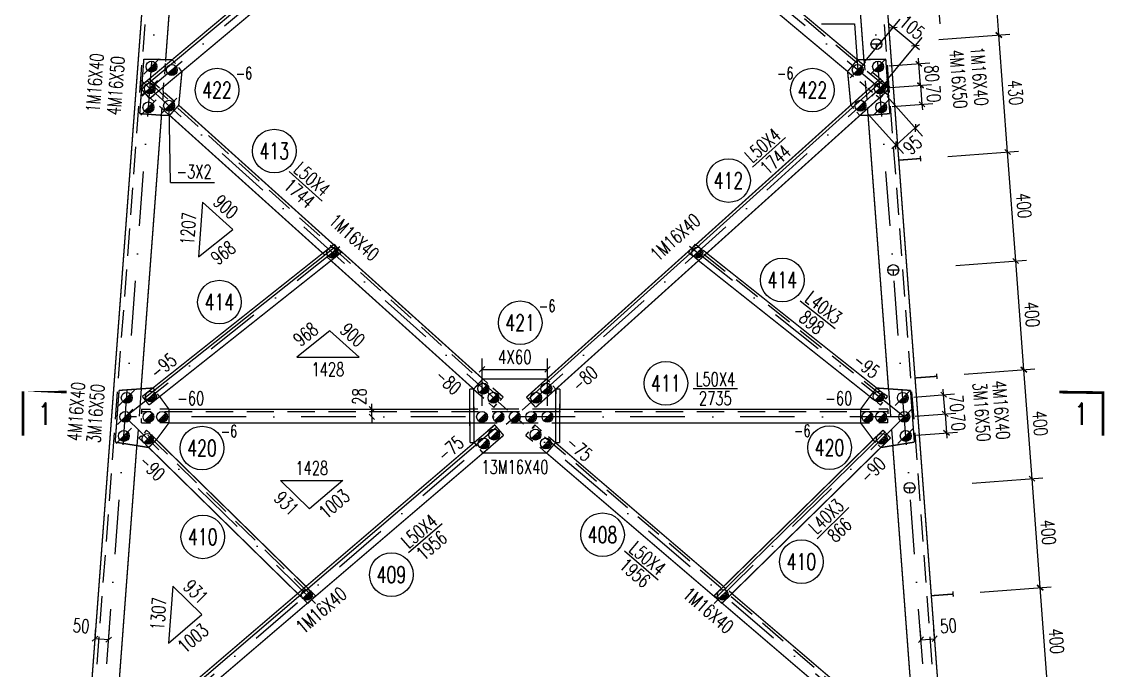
# Model space of a CAD drawing. Header units: millimetres. Extents: x 25911 to 26752, y -11584 to -10990.
# Drawn here: x 26074.8 to 26273.2, y -11353.1 to -11234.3 of the extents above; entities that cross this region are included whole.
import ezdxf
from ezdxf.enums import TextEntityAlignment as Align

# ---------------------------------------------------------------- set-up
doc = ezdxf.new("R2010")
doc.units = ezdxf.units.MM
doc.header["$LTSCALE"] = 10
doc.linetypes.add('DASHDOTX2', pattern=[2, 1, -0.5, 0, -0.5])
doc.linetypes.add('DASHED', pattern=[0.75, 0.5, -0.25])
for name, color, linetype in [('1', 1, 'DASHED'), ('2', 1, 'Continuous'), ('3', 1, 'Continuous'), ('4', 2, 'DASHDOTX2')]:
    doc.layers.add(name, color=color, linetype=linetype)
doc.styles.add('DXT', font='simplex.shx', dxfattribs={"width": 0.72, "bigfont": 'hztxt.shx'})
doc.styles.get("Standard").update_dxf_attribs({"font": 'SIMPLEX.shx', "width": 0.7, "bigfont": 'gbhzfs.shx'})
doc.dimstyles.new('BZ$0', dxfattribs={"dimtxt": 2.5, "dimasz": 1, "dimexe": 2, "dimexo": 2, "dimgap": 1, "dimtad": 1, "dimdec": 0, "dimlfac": 20, "dimzin": 12, "dimdsep": 46, "dimtxsty": 'DXT', "dimblk": 'OBLIQUE', "dimcen": 0.09, "dimclrd": 1, "dimclre": 1, "dimclrt": 7, "dimadec": 4, "dimazin": 3, "dimtfac": 1.4, "dimtdec": 0, "dimtix": 1, "dimtmove": 2, "dimatfit": 3, "dimldrblk": 'OBLIQUE', "dimfxl": 1, "dimtolj": 1, "dimtzin": 0, "dimarcsym": 0})

# ---------------------------------------------------------------- blocks, each defined once
blk = doc.blocks.new('_Oblique')
at = {"color": 0, "linetype": 'ByBlock', "lineweight": -2}
blk.add_line((-0.5, -0.5), (0.5, 0.5), dxfattribs=at)
blk = doc.blocks.new('*D11')
at = {"layer": '3', "color": 1, "lineweight": -2}
for p, q in [((26239.48008007881, -11245.95173785428), (26239.40549469191, -11244.95452322339)), ((26233.99556766547, -11246.36194491266), (26241.47450934059, -11245.80256708048)), ((26239.48008007881, -11245.95173785428), (26239.74110997693, -11249.4417356181)), ((26234.25656766547, -11249.85194491267), (26241.73553923871, -11249.29256484429)), ((26239.74110997693, -11249.4417356181), (26239.81569536383, -11250.43895024899))]:
    blk.add_line(p, q, dxfattribs=at)
at = {"layer": 'Defpoints', "color": 0}
for p in [(26232.00113840369, -11246.51111568647), (26232.26213840369, -11250.00111568647), (26239.74110997693, -11249.4417356181)]:
    blk.add_point(p, dxfattribs=at)
at = {"layer": '3', "color": 1, "lineweight": -2}
for p, rotation in [((26239.48008007881, -11245.95173785428), 274.2774000000041), ((26239.74110997693, -11249.4417356181), 94.27740000000416)]:
    blk.add_blockref('_Oblique', p, dxfattribs=dict(at, rotation=rotation))
at = {"layer": '3', "color": 7, "insert": (26241.85432794737, -11247.52891961566), "char_height": 2.5, "attachment_point": 5, "rotation": 274.27740000000415, "style": 'DXT'}
blk.add_mtext('\\A1;70', dxfattribs=at)
blk = doc.blocks.new('*D12')
at = {"layer": '3', "color": 1, "lineweight": -2}
for p, q in [((26233.33882622854, -11247.99792141797), (26239.86015210401, -11255.24620798263)), ((26229.80782622853, -11251.17492141796), (26236.32908317983, -11258.42313137519)), ((26238.52246427915, -11253.75940225113), (26239.2658671449, -11253.0905583387)), ((26238.52246427915, -11253.75940225113), (26234.99139535497, -11256.93632564369)), ((26234.99139535497, -11256.93632564369), (26234.24799248922, -11257.60516955612))]:
    blk.add_line(p, q, dxfattribs=at)
at = {"layer": 'Defpoints', "color": 0}
for p in [(26232.00113840369, -11246.51111568646), (26228.47013840367, -11249.68811568646), (26234.99139535497, -11256.93632564369)]:
    blk.add_point(p, dxfattribs=at)
at = {"layer": '3', "color": 1, "lineweight": -2}
for p, rotation in [((26238.52246427915, -11253.75940225113), 221.9778999999708), ((26234.99139535497, -11256.93632564369), 41.97789999997082)]:
    blk.add_blockref('_Oblique', p, dxfattribs=dict(at, rotation=rotation))
at = {"layer": '3', "color": 7, "insert": (26238.02289565985, -11256.8879647221), "char_height": 2.5, "attachment_point": 5, "rotation": 41.977899999970816, "style": 'DXT'}
blk.add_mtext('\\A1;95', dxfattribs=at)
blk = doc.blocks.new('*D13')
at = {"layer": '3', "color": 1, "lineweight": -2}
for p, q in [((26229.25737773007, -11241.60856978388), (26235.76520993491, -11233.82879470751)), ((26234.48197060852, -11235.36284061008), (26233.71494765723, -11234.72122094689)), ((26238.50891570367, -11238.73140624599), (26234.48197060852, -11235.36284061008)), ((26233.28437773008, -11244.97706978389), (26239.79215503006, -11237.19736034341)), ((26238.50891570367, -11238.73140624599), (26239.27593865496, -11239.37302590918))]:
    blk.add_line(p, q, dxfattribs=at)
at = {"layer": 'Defpoints', "color": 0}
for p in [(26234.48197060852, -11235.36284061008), (26227.97413840368, -11243.14261568646), (26232.00113840369, -11246.51111568647)]:
    blk.add_point(p, dxfattribs=at)
at = {"layer": '3', "color": 1, "lineweight": -2}
for p, rotation in [((26234.48197060852, -11235.36284061008), 320.0872999999402), ((26238.50891570367, -11238.73140624599), 140.0872999999402)]:
    blk.add_blockref('_Oblique', p, dxfattribs=dict(at, rotation=rotation))
at = {"layer": '3', "color": 7, "insert": (26237.93908739828, -11235.32132178764), "char_height": 2.5, "attachment_point": 5, "rotation": 320.0872999999402, "style": 'DXT'}
blk.add_mtext('\\A1;105', dxfattribs=at)
blk = doc.blocks.new('*D14')
at = {"layer": '3', "color": 1, "lineweight": -2}
for p, q in [((26239.18214340804, -11241.96268259357), (26239.10755628067, -11240.96546809286)), ((26233.6970674051, -11242.37294143173), (26241.17657240946, -11241.81350833883)), ((26239.48050332195, -11245.95169307138), (26239.18214340804, -11241.96268259357)), ((26233.99556740511, -11246.36194143173), (26241.47493232337, -11245.80251881664)), ((26239.48050332195, -11245.95169307138), (26239.55509044932, -11246.94890757209))]:
    blk.add_line(p, q, dxfattribs=at)
at = {"layer": 'Defpoints', "color": 0}
for p in [(26231.70263840368, -11242.52211568647), (26239.18214340804, -11241.96268259357), (26232.00113840369, -11246.51111568647)]:
    blk.add_point(p, dxfattribs=at)
at = {"layer": '3', "color": 1, "lineweight": -2}
for p, rotation in [((26239.18214340804, -11241.96268259357), 274.2774999999765), ((26239.48050332195, -11245.95169307138), 94.2774999999765)]:
    blk.add_blockref('_Oblique', p, dxfattribs=dict(at, rotation=rotation))
at = {"layer": '3', "color": 7, "insert": (26241.5750559916, -11243.7893667959), "char_height": 2.5, "attachment_point": 5, "rotation": 274.2774999999765, "style": 'DXT'}
blk.add_mtext('\\A1;80', dxfattribs=at)
blk = doc.blocks.new('*D15')
at = {"layer": '3', "color": 1, "lineweight": -2}
for p, q in [((26238.49556766547, -11306.53044491266), (26245.97450934061, -11305.97106708048)), ((26243.98008007883, -11306.12023785428), (26243.90549469193, -11305.12302322339)), ((26243.98008007883, -11306.12023785428), (26244.24110997694, -11309.61023561809)), ((26238.75656766547, -11310.02044491267), (26246.23553923872, -11309.46106484429)), ((26244.24110997694, -11309.61023561809), (26244.31569536385, -11310.60745024898))]:
    blk.add_line(p, q, dxfattribs=at)
at = {"layer": 'Defpoints', "color": 0}
for p in [(26236.50113840369, -11306.67961568647), (26236.76213840369, -11310.16961568647), (26244.24110997694, -11309.61023561809)]:
    blk.add_point(p, dxfattribs=at)
at = {"layer": '3', "color": 1, "lineweight": -2}
for p, rotation in [((26243.98008007883, -11306.12023785428), 274.2774000000041), ((26244.24110997694, -11309.61023561809), 94.27740000000416)]:
    blk.add_blockref('_Oblique', p, dxfattribs=dict(at, rotation=rotation))
at = {"layer": '3', "color": 7, "insert": (26246.35432794739, -11307.69741961566), "char_height": 2.5, "attachment_point": 5, "rotation": 274.27740000000415, "style": 'DXT'}
blk.add_mtext('\\A1;70', dxfattribs=at)
blk = doc.blocks.new('*D16')
at = {"layer": '3', "color": 1, "lineweight": -2}
for p, q in [((26238.23456766545, -11303.03994491266), (26245.71353923872, -11302.48056484429)), ((26243.71910997694, -11302.62973561809), (26243.64452459004, -11301.6325209872)), ((26243.98017706388, -11306.12023060041), (26243.71910997694, -11302.62973561809)), ((26238.49556766547, -11306.53044491266), (26245.97460632566, -11305.97105982661)), ((26243.98017706388, -11306.12023060041), (26244.05476245078, -11307.1174452313))]:
    blk.add_line(p, q, dxfattribs=at)
at = {"layer": 'Defpoints', "color": 0}
for p in [(26243.71910997694, -11302.62973561809), (26236.24013840367, -11303.18911568647), (26236.50113840369, -11306.67961568647)]:
    blk.add_point(p, dxfattribs=at)
at = {"layer": '3', "color": 1, "lineweight": -2}
for p, rotation in [((26243.71910997694, -11302.62973561809), 274.2774000000041), ((26243.98017706388, -11306.12023060041), 94.27740000000416)]:
    blk.add_blockref('_Oblique', p, dxfattribs=dict(at, rotation=rotation))
at = {"layer": '3', "color": 7, "insert": (26246.09337643991, -11304.20716598872), "char_height": 2.5, "attachment_point": 5, "rotation": 274.27740000000415, "style": 'DXT'}
blk.add_mtext('\\A1;70', dxfattribs=at)
blk = doc.blocks.new('M16X40')
blk.add_line((-0.1414200067520142, -0.1414200067520142), (0.1414200067520142, 0.1414200067520142))
blk.add_circle((0, 0), 0.2000000029802322)
for radius in [0.1599984774463594, 0.1199988633531256, 0.0799992387231797, 0.0399996193615898]:
    blk.add_arc((0, 0), radius, 225.0000000000001, 45.00000000000005)
blk = doc.blocks.new('*D27')
at = {"layer": '3', "color": 1, "lineweight": -2}
for p, q in [((26241.37156818615, -11217.60595187452), (26254.3351226664, -11216.63640497973)), ((26253.8323452716, -11236.73005739456), (26252.34069288393, -11216.78556879166)), ((26242.86306818616, -11237.55045187452), (26255.82677505407, -11236.58089358262))]:
    blk.add_line(p, q, dxfattribs=at)
at = {"layer": 'Defpoints', "color": 0}
for p in [(26252.34069288393, -11216.78556879166), (26239.37713840368, -11217.75511568646), (26240.86863840369, -11237.69961568645)]:
    blk.add_point(p, dxfattribs=at)
at = {"layer": '3', "color": 1, "lineweight": -2}
for p, rotation in [((26252.34069288393, -11216.78556879166), 94.27720000009928), ((26253.8323452716, -11236.73005739456), 274.2772000000993)]:
    blk.add_blockref('_Oblique', p, dxfattribs=dict(at, rotation=rotation))
at = {"layer": '3', "color": 7, "insert": (26255.33025258305, -11226.59000380469), "char_height": 2.5, "attachment_point": 5, "rotation": 274.2772000000993, "style": 'DXT'}
blk.add_mtext('\\A1;400', dxfattribs=at)
blk = doc.blocks.new('*D28')
at = {"layer": '3', "color": 1, "lineweight": -2}
for p, q in [((26242.86306818616, -11237.55045187452), (26255.82677505402, -11236.58089358263)), ((26255.43584725185, -11258.17005724646), (26253.83234527155, -11236.73005739456)), ((26244.46656818615, -11258.99045187452), (26257.43027703432, -11258.02089343452))]:
    blk.add_line(p, q, dxfattribs=at)
at = {"layer": 'Defpoints', "color": 0}
for p in [(26253.83234527155, -11236.73005739456), (26240.86863840369, -11237.69961568645), (26242.47213840367, -11259.13961568646)]:
    blk.add_point(p, dxfattribs=at)
at = {"layer": '3', "color": 1, "lineweight": -2}
for p, rotation in [((26253.83234527155, -11236.73005739456), 94.27720000009928), ((26255.43584725185, -11258.17005724646), 274.2772000000993)]:
    blk.add_blockref('_Oblique', p, dxfattribs=dict(at, rotation=rotation))
at = {"layer": '3', "color": 7, "insert": (26256.87782976698, -11247.28224803209), "char_height": 2.5, "attachment_point": 5, "rotation": 274.2772000000993, "style": 'DXT'}
blk.add_mtext('\\A1;430', dxfattribs=at)
blk = doc.blocks.new('*D29')
at = {"layer": '3', "color": 1, "lineweight": -2}
for p, q in [((26244.46656818615, -11258.99045187452), (26257.43027703431, -11258.02089343452)), ((26256.92746245241, -11278.11404863059), (26255.43584725184, -11258.17005724646)), ((26245.95806818615, -11278.93445187453), (26258.92189223489, -11277.96488481865))]:
    blk.add_line(p, q, dxfattribs=at)
at = {"layer": 'Defpoints', "color": 0}
for p in [(26242.47213840367, -11259.13961568646), (26255.43584725184, -11258.17005724646), (26243.96363840368, -11279.08361568646)]:
    blk.add_point(p, dxfattribs=at)
at = {"layer": '3', "color": 1, "lineweight": -2}
for p, rotation in [((26255.43584725184, -11258.17005724646), 94.27720000009928), ((26256.92746245241, -11278.11404863059), 274.2772000000993)]:
    blk.add_blockref('_Oblique', p, dxfattribs=dict(at, rotation=rotation))
at = {"layer": '3', "color": 7, "insert": (26258.4253883574, -11267.9742436501), "char_height": 2.5, "attachment_point": 5, "rotation": 274.2772000000993, "style": 'DXT'}
blk.add_mtext('\\A1;400', dxfattribs=at)
blk = doc.blocks.new('*D30')
at = {"layer": '3', "color": 1, "lineweight": -2}
for p, q in [((26245.95806818615, -11278.93445187453), (26258.92189223481, -11277.96488481866)), ((26258.41911762124, -11298.05857442058), (26256.92746245234, -11278.11404863059)), ((26247.45006818615, -11298.87895187453), (26260.41354740372, -11297.90941060864))]:
    blk.add_line(p, q, dxfattribs=at)
at = {"layer": 'Defpoints', "color": 0}
for p in [(26243.96363840368, -11279.08361568646), (26256.92746245234, -11278.11404863059), (26245.45563840368, -11299.02811568646)]:
    blk.add_point(p, dxfattribs=at)
at = {"layer": '3', "color": 1, "lineweight": -2}
for p, rotation in [((26256.92746245234, -11278.11404863059), 94.27720000009928), ((26258.41911762124, -11298.05857442058), 274.2772000000993)]:
    blk.add_blockref('_Oblique', p, dxfattribs=dict(at, rotation=rotation))
at = {"layer": '3', "color": 7, "insert": (26259.91702354207, -11287.91850223716), "char_height": 2.5, "attachment_point": 5, "rotation": 274.2772000000993, "style": 'DXT'}
blk.add_mtext('\\A1;400', dxfattribs=at)
blk = doc.blocks.new('*D31')
at = {"layer": '3', "color": 1, "lineweight": -2}
for p, q in [((26247.45006818615, -11298.87895187453), (26260.41354740369, -11297.90941060865)), ((26259.91077000889, -11318.00306302347), (26258.41911762122, -11298.05857442058)), ((26248.94156818615, -11318.82345187452), (26261.90519979136, -11317.85389921154))]:
    blk.add_line(p, q, dxfattribs=at)
at = {"layer": 'Defpoints', "color": 0}
for p in [(26258.41911762122, -11298.05857442058), (26245.45563840368, -11299.02811568646), (26246.94713840368, -11318.97261568646)]:
    blk.add_point(p, dxfattribs=at)
at = {"layer": '3', "color": 1, "lineweight": -2}
for p, rotation in [((26258.41911762122, -11298.05857442058), 94.27720000009928), ((26259.91077000889, -11318.00306302347), 274.2772000000993)]:
    blk.add_blockref('_Oblique', p, dxfattribs=dict(at, rotation=rotation))
at = {"layer": '3', "color": 7, "insert": (26261.40867732033, -11307.8630094336), "char_height": 2.5, "attachment_point": 5, "rotation": 274.2772000000993, "style": 'DXT'}
blk.add_mtext('\\A1;400', dxfattribs=at)
blk = doc.blocks.new('*D32')
at = {"layer": '3', "color": 1, "lineweight": -2}
for p, q in [((26248.94156818615, -11318.82345187452), (26261.90519979131, -11317.85389921154)), ((26261.40238520942, -11337.9470544076), (26259.91077000884, -11318.00306302348)), ((26250.43306818616, -11338.76745187453), (26263.39681499189, -11337.79789059567))]:
    blk.add_line(p, q, dxfattribs=at)
at = {"layer": 'Defpoints', "color": 0}
for p in [(26259.91077000884, -11318.00306302348), (26246.94713840368, -11318.97261568646), (26248.43863840369, -11338.91661568646)]:
    blk.add_point(p, dxfattribs=at)
at = {"layer": '3', "color": 1, "lineweight": -2}
for p, rotation in [((26259.91077000884, -11318.00306302348), 94.27720000009928), ((26261.40238520942, -11337.9470544076), 274.2772000000993)]:
    blk.add_blockref('_Oblique', p, dxfattribs=dict(at, rotation=rotation))
at = {"layer": '3', "color": 7, "insert": (26262.9003111144, -11327.80724942712), "char_height": 2.5, "attachment_point": 5, "rotation": 274.2772000000993, "style": 'DXT'}
blk.add_mtext('\\A1;400', dxfattribs=at)
blk = doc.blocks.new('*D33')
at = {"layer": '3', "color": 1, "lineweight": -2}
for p, q in [((26250.43306818616, -11338.76745187453), (26263.39681499189, -11337.79789059567)), ((26262.89403759709, -11357.8915430105), (26261.40238520942, -11337.9470544076)), ((26251.92456818616, -11358.71195187453), (26264.88846737956, -11357.74237919857))]:
    blk.add_line(p, q, dxfattribs=at)
at = {"layer": 'Defpoints', "color": 0}
for p in [(26261.40238520942, -11337.9470544076), (26248.43863840369, -11338.91661568646), (26249.93013840369, -11358.86111568646)]:
    blk.add_point(p, dxfattribs=at)
at = {"layer": '3', "color": 1, "lineweight": -2}
for p, rotation in [((26261.40238520942, -11337.9470544076), 94.27720000009928), ((26262.89403759709, -11357.8915430105), 274.2772000000993)]:
    blk.add_blockref('_Oblique', p, dxfattribs=dict(at, rotation=rotation))
at = {"layer": '3', "color": 7, "insert": (26264.39194490853, -11347.75148942063), "char_height": 2.5, "attachment_point": 5, "rotation": 274.2772000000993, "style": 'DXT'}
blk.add_mtext('\\A1;400', dxfattribs=at)
blk = doc.blocks.new('M16X50')
for p, q in [((-0.2828427124746191, -0.2828427124746191), (0.282842712474619, 0.282842712474619)), ((-0.1414200067520142, -0.1414200067520142), (0.1414200067520142, 0.1414200067520142))]:
    blk.add_line(p, q)
blk.add_circle((0, 0), 0.2000000029802322)
for radius in [0.1599984774463594, 0.1199988633531256, 0.0799992387231797, 0.0399996193615898]:
    blk.add_arc((0, 0), radius, 225.0000000000001, 45.00000000000005)
blk = doc.blocks.new('*D51')
at = {"color": 1, "lineweight": -2}
for p, q in [((26239.5084376956, -11346.88910041039), (26239.40475489635, -11345.50276111287)), ((26242.00132165915, -11346.70266034625), (26241.89763885989, -11345.31632104873)), ((26239.55391613207, -11347.49719108802), (26242.04680009561, -11347.31075102387))]:
    blk.add_line(p, q, dxfattribs=at)
at = {"layer": 'Defpoints', "color": 0}
for p in [(26242.04680009561, -11347.31075102387), (26239.65759893132, -11348.88353038554), (26242.15048289486, -11348.69709032139)]:
    blk.add_point(p, dxfattribs=at)
at = {"color": 1, "lineweight": -2}
for p, rotation in [((26239.55391613207, -11347.49719108802), 184.2771259907776), ((26242.04680009561, -11347.31075102387), 4.277125990777573)]:
    blk.add_blockref('_Oblique', p, dxfattribs=dict(at, rotation=rotation))
at = {"color": 7, "insert": (26244.58623879882, -11344.95895376032), "char_height": 2.5, "attachment_point": 5, "rotation": 4.277125990777573, "style": 'DXT'}
blk.add_mtext('\\A1;50', dxfattribs=at)
blk = doc.blocks.new('*D52')
at = {"color": 1, "lineweight": -2}
for p, q in [((26088.25095514821, -11346.70266034625), (26088.35463794747, -11345.31632104873)), ((26090.74383911175, -11346.88910041039), (26090.84752191101, -11345.50276111287)), ((26090.69836067529, -11347.49719108802), (26088.20547671175, -11347.31075102387))]:
    blk.add_line(p, q, dxfattribs=at)
at = {"layer": 'Defpoints', "color": 0}
for p in [(26088.20547671175, -11347.31075102387), (26088.1017939125, -11348.69709032139), (26090.59467787604, -11348.88353038554)]:
    blk.add_point(p, dxfattribs=at)
at = {"color": 1, "lineweight": -2}
for p, rotation in [((26088.20547671175, -11347.31075102387), 175.7228740092224), ((26090.69836067529, -11347.49719108802), 355.7228740092225)]:
    blk.add_blockref('_Oblique', p, dxfattribs=dict(at, rotation=rotation))
at = {"color": 7, "insert": (26085.66603800853, -11344.95895376032), "char_height": 2.5, "attachment_point": 5, "rotation": 355.72287400922244, "style": 'DXT'}
blk.add_mtext('\\A1;50', dxfattribs=at)
blk = doc.blocks.new('*D54')
at = {"color": 1, "lineweight": -2}
for p, q in [((26138.94990342094, -11305.27961568646), (26138.94990342094, -11304.27961568646)), ((26138.94990342094, -11306.67961568646), (26138.94990342094, -11305.27961568646)), ((26138.94990342094, -11306.67961568646), (26138.94990342094, -11307.67961568646))]:
    blk.add_line(p, q, dxfattribs=at)
at = {"layer": 'Defpoints', "color": 0}
for p in [(26138.94990342093, -11305.27961568646), (26138.94990342094, -11305.27961568646), (26138.94990342093, -11306.67961568646)]:
    blk.add_point(p, dxfattribs=at)
at = {"color": 1, "lineweight": -2}
for p, rotation in [((26138.94990342094, -11305.27961568646), 270), ((26138.94990342094, -11306.67961568646), 90)]:
    blk.add_blockref('_Oblique', p, dxfattribs=dict(at, rotation=rotation))
at = {"color": 7, "insert": (26136.6458231397, -11302.95135155485), "char_height": 2.5, "attachment_point": 5, "rotation": 90, "style": 'DXT'}
blk.add_mtext('\\A1;28', dxfattribs=at)

msp = doc.modelspace()

# ---------------------------------------------------------------- linework, layer by layer
for p, q in [((26096.60660188441, -11246.7129484879), (26224.50763840368, -11139.72361568646)), ((26243.07606754717, -11234.71139854591), (26241.86456754717, -11218.50639854591)), ((26232.42863840368, -11245.11761568646), (26167.59813840368, -11303.44661568646)), ((26214.7370888471, -11255.52380629875), (26208.69708884709, -11260.95830629876)), ((26129.81682379691, -11267.15068474743), (26123.7768237969, -11261.71618474743)), ((26131.92804986175, -11275.12918592568), (26132.71613840369, -11275.87936568646)), ((26097.16213840369, -11303.33661568646), (26132.35763840368, -11275.42661568647)), ((26223.81363840369, -11290.55611568646), (26217.44763840368, -11285.50811568646)), ((26205.93863840369, -11301.52961568646), (26197.81363840369, -11301.52961568646)), ((26087.43863840369, -11372.10411568646), (26161.78813840369, -11308.54611568646)), ((26202.00863840369, -11339.78861568646), (26232.93763840369, -11309.47261568646)), ((26226.32563840368, -11323.30461568646), (26220.52313840369, -11328.99211568646)), ((26151.84392010277, -11326.29615938359), (26145.66792010278, -11331.5756593836)), ((26191.39797577788, -11336.55915304368), (26185.22247577787, -11331.27965304368))]:
    msp.add_line(p, q)
at = {"const_width": 0.25}
for points in [[(26079.47163840368, -11464.09061568646), (26104.54663840369, -11128.81361568646)], [(26250.78063840368, -11464.09061568646), (26225.70563840368, -11128.81361568646)], [(26098.16813840369, -11244.75511568646), (26224.18663840369, -11139.34011568646)], [(26225.98313840369, -11141.48811568647), (26098.19059897087, -11248.38656856859)], [(26108.26513840368, -11146.13911568645), (26101.15213840368, -11241.24311568646)], [(26167.19313840368, -11194.12411568646), (26226.1171384037, -11243.41411568647)], [(26227.91363840369, -11241.26661568647), (26171.62163840368, -11194.17811568647)], [(26225.62913840368, -11194.83411568646), (26229.10013840367, -11241.24311568646)], [(26096.79213840368, -11245.90611568646), (26097.14663840367, -11241.16361568646)], [(26097.14663840367, -11241.16361568646), (26102.33863840368, -11241.26661568647)], [(26227.91363840369, -11241.26661568647), (26226.1171384037, -11243.41411568647)], [(26233.10563840367, -11241.16361568646), (26227.91363840369, -11241.26661568647)], [(26233.48913840368, -11246.29611568647), (26233.10563840367, -11241.16361568646)], [(26101.07113840369, -11242.32711568646), (26101.07113840369, -11242.32711568646)], [(26104.13513840368, -11243.41411568647), (26103.54763840368, -11249.59461568646)], [(26226.1171384037, -11243.41411568647), (26226.70463840369, -11249.59461568646)], [(26096.39413840368, -11246.23911568645), (26098.16838217755, -11244.75483224668)], [(26232.09413840369, -11244.74561568646), (26167.26363840368, -11303.07511568647)], [(26233.76663840368, -11246.60411568646), (26232.09413840369, -11244.74561568646)], [(26232.16013840369, -11244.81861568646), (26232.16013840369, -11244.81861568646)], [(26098.19063840368, -11248.38661568646), (26096.39370522994, -11246.23947806767)], [(26096.5966384037, -11246.48111568645), (26096.39413840368, -11246.23911568645)], [(26096.40113840368, -11251.13611568645), (26096.73679527061, -11246.64943295288)], [(26096.73663840368, -11246.64861568646), (26096.73663840368, -11246.64861568646)], [(26100.71813840368, -11247.04911568645), (26100.71813840368, -11247.04911568645)], [(26168.93563840369, -11304.93361568647), (26233.76663840368, -11246.60411568646)], [(26229.47263840369, -11246.22111568646), (26229.47263840369, -11246.22111568646)], [(26229.53413840368, -11247.04911568645), (26229.53413840368, -11247.04911568645)], [(26229.98163840369, -11246.64661568646), (26229.98163840369, -11246.64661568646)], [(26233.46013840369, -11245.90611568646), (26233.46013840369, -11245.90611568646)], [(26233.85113840369, -11251.13611568645), (26233.52813840369, -11246.81861568646)], [(26098.3341384037, -11248.26711568646), (26098.19063840368, -11248.38661568646)], [(26100.39013840368, -11251.43411568646), (26096.40113840368, -11251.13611568645)], [(26100.39013840368, -11251.43411568646), (26096.64213840369, -11301.54511568647)], [(26101.87563840369, -11251.45311568646), (26100.39013840368, -11251.43411568646)], [(26129.94116508708, -11276.70459452651), (26101.79862091888, -11251.38429204685)], [(26101.87486024827, -11251.45398038114), (26103.54736024827, -11249.59548038114)], [(26103.54760967542, -11249.59464761657), (26131.92793650177, -11275.12908393308)], [(26228.3766384037, -11251.45311568646), (26229.86213840369, -11251.43411568646)], [(26229.86213840369, -11251.43411568646), (26233.85113840369, -11251.13611568645)], [(26229.86213840369, -11251.43411568646), (26233.61013840368, -11301.54511568647)], [(26096.86490448186, -11302.93408353024), (26132.04655935868, -11275.03501595611)], [(26131.92813840368, -11275.12911568645), (26132.04663840369, -11275.03511568646)], [(26132.04663840369, -11275.03511568646), (26133.28876414353, -11276.6022941154)], [(26198.20563840368, -11275.03511568646), (26197.64963840368, -11275.73661568645)], [(26198.32413840369, -11275.12911568645), (26198.20563840368, -11275.03511568646)], [(26133.28876414353, -11276.6022941154), (26098.10740322634, -11304.50108194683)], [(26132.60129339267, -11275.73491869862), (26159.27152447171, -11299.73074232677)], [(26231.44163840368, -11301.39111568646), (26200.31113840368, -11276.70461568646)], [(26157.59951164739, -11301.58925658155), (26131.44900439427, -11278.06122195581)], [(26198.80313840368, -11278.06111568646), (26230.19913840369, -11302.95811568647)], [(26159.25653207466, -11299.74740702169), (26157.58453207466, -11301.6059070217)], [(26170.98063840369, -11299.73061568646), (26159.2716384037, -11299.73061568646)], [(26091.90113840368, -11311.30461568645), (26092.60963840367, -11301.83111568646)], [(26092.60963840367, -11301.83111568646), (26098.81063840368, -11301.39111568646)], [(26096.86482488156, -11302.93398314097), (26098.10732488157, -11304.50098314098)], [(26100.05313840368, -11302.95811568647), (26101.75113840369, -11305.27961568646)], [(26156.84965381875, -11301.5939242585), (26157.59963840368, -11301.58911568646)], [(26156.91265381873, -11311.4199242585), (26156.84965381875, -11301.5939242585)], [(26157.59963840369, -11301.58911568646), (26157.66263840369, -11311.41511568646)], [(26167.26363840368, -11303.07511568647), (26168.93563840369, -11304.93361568647)], [(26172.5896384037, -11311.41511568646), (26172.65263840368, -11301.58911568646)], [(26173.40262298861, -11301.5939242585), (26172.65263840368, -11301.58911568646)], [(26173.33962298863, -11311.4199242585), (26173.40262298861, -11301.5939242585)], [(26230.19913840369, -11302.95811568647), (26228.50113840369, -11305.27961568646)], [(26231.44163840368, -11301.39111568646), (26230.19913840369, -11302.95811568647)], [(26237.64263840368, -11301.83111568646), (26231.44163840368, -11301.39111568646)], [(26238.35113840368, -11311.30461568645), (26237.64263840368, -11301.83111568646)], [(26101.75113840369, -11305.27961568646), (26101.75113840369, -11307.77961568646)], [(26156.87328485476, -11305.27961568646), (26101.75113840369, -11305.27961568646)], [(26228.50113840369, -11305.27961568646), (26173.37899195259, -11305.27961568646)], [(26228.50113840369, -11305.27961568646), (26228.50113840369, -11307.77961568646)], [(26087.11421226805, -11371.72347081688), (26161.46327170882, -11308.16614252517)], [(26101.75113840369, -11307.77961568646), (26099.45013840369, -11310.86511568646)], [(26101.75113840369, -11307.77961568646), (26156.88931375767, -11307.77961568646)], [(26161.4636384037, -11308.16661568646), (26163.08813840369, -11310.06661568647)], [(26173.36296304969, -11307.77961568646), (26228.50113840369, -11307.77961568646)], [(26228.50113840369, -11307.77961568646), (26230.80213840368, -11310.86511568646)], [(26163.08773528195, -11310.06614418807), (26088.73808551064, -11373.62455376409)], [(26099.45013840369, -11310.86511568646), (26098.05013840369, -11312.29361568645)], [(26126.86813840369, -11337.74011568646), (26099.45013840369, -11310.86511568646)], [(26201.65863840369, -11339.43161568646), (26232.58763840369, -11309.11561568647)], [(26233.98763840369, -11310.54361568645), (26203.05863840368, -11340.86011568647)], [(26232.58763840369, -11309.11561568647), (26233.98763840369, -11310.54361568645)], [(26095.86463840369, -11311.94211568646), (26091.78263840368, -11366.52311568646)], [(26098.05013840369, -11312.29361568645), (26091.90113840368, -11311.30461568645)], [(26098.05013840369, -11312.29361568645), (26125.34213840367, -11339.04461568646)], [(26156.91265381873, -11311.4199242585), (26157.66263839059, -11311.41511569764)], [(26170.96513840369, -11313.31511568647), (26172.5896384037, -11311.41511568646)], [(26203.38413840369, -11337.74011568646), (26172.5896384037, -11311.41511568646)], [(26173.33962298863, -11311.4199242585), (26172.58963841677, -11311.41511569764)], [(26232.20213840369, -11312.29361568645), (26238.35113840368, -11311.30461568645)], [(26234.38763840369, -11311.94211568646), (26238.46963840369, -11366.52311568646)], [(26159.28713840368, -11313.31511568647), (26170.96513840369, -11313.31511568647)], [(26170.96513840369, -11313.31511568647), (26202.39713840368, -11340.18511568647)], [(26127.13413840369, -11340.80161568646), (26127.19363840369, -11340.86011568647)], [(26127.19363840369, -11340.86011568647), (26127.85513840368, -11340.18511568647)], [(26203.05863840368, -11340.86011568647), (26201.65863840369, -11339.43161568646)], [(26203.11813840369, -11340.80161568646), (26235.50914540427, -11368.49109980654)], [(26237.13364540427, -11366.59059980654), (26204.91013840367, -11339.04461568646)]]:
    msp.add_lwpolyline(points, dxfattribs=at)
at = {"color": 2}
for points, const_width in [([(26083.01174264891, -11302.13973293371), (26075.01174264891, -11302.13973293376), (26075.01174264895, -11310.13973293376)], 0.5000000000000001), ([(26264.91420455819, -11302.13973293371), (26272.91420455819, -11302.13973293376), (26272.91420455814, -11310.13973293376)], 0.4999999999999999)]:
    msp.add_lwpolyline(points, dxfattribs=dict(at, const_width=const_width))
for centre in [(26110.57063840369, -11246.83261568646), (26219.68163840369, -11246.83261568646), (26121.05657188178, -11257.99317846554), (26204.29243848133, -11263.39687208917), (26214.15113840368, -11281.61761568647), (26111.00813840368, -11285.65611568646), (26166.11630863941, -11289.44690225334), (26192.81363840369, -11300.52961568647), (26107.81841396814, -11312.39681195265), (26222.80919929755, -11312.31027256714), (26107.95813840368, -11328.65661568646), (26181.20804181057, -11328.27141155651), (26217.65213840368, -11333.20661568646), (26142.51742010276, -11335.58465938359)]:
    msp.add_circle(centre, 4)
at = {"layer": '1'}
for p, q in [((26080.21913840369, -11464.14661568646), (26106.43213840368, -11113.66211568646)), ((26250.03313840368, -11464.14661568646), (26223.82013840369, -11113.66211568646)), ((26233.53713840369, -11246.62261568647), (26105.74463840368, -11139.72361568646)), ((26101.15213840368, -11241.24311568646), (26101.12513840369, -11241.60061568646)), ((26102.33863840368, -11241.26661568646), (26102.93113840369, -11241.97561568646)), ((26227.91363840369, -11241.26661568646), (26229.31513840369, -11242.43861568646)), ((26229.10013840368, -11241.24311568646), (26229.24363840369, -11243.15911568646)), ((26101.07113840369, -11242.32711568646), (26100.95463840369, -11243.88511568646)), ((26101.07113840369, -11242.32711568646), (26101.09763840369, -11241.96911568646)), ((26104.13513840369, -11243.41411568646), (26103.54213840368, -11242.70561568646)), ((26226.11713840369, -11243.41411568646), (26227.22463840369, -11244.34061568646)), ((26098.1584165591, -11244.74475099178), (26097.60641655911, -11245.35825099178)), ((26097.82363840369, -11245.11761568646), (26162.65413840368, -11303.44661568646)), ((26098.09213840369, -11244.81861568646), (26098.11763840369, -11244.79761568646)), ((26098.16813840368, -11244.75511568646), (26098.14313840368, -11244.77611568646)), ((26229.47263840369, -11246.22111568646), (26228.36513840369, -11245.29461568646)), ((26229.53413840368, -11247.04911568646), (26229.39113840369, -11245.13311568646)), ((26232.16013840368, -11244.81861568646), (26230.75863840369, -11243.64661568646)), ((26232.16013840368, -11244.81861568646), (26232.58913840369, -11245.17761568646)), ((26096.4864165591, -11246.60325099178), (26097.0379165591, -11245.99025099178)), ((26096.59663840369, -11246.48111568646), (26096.84463840369, -11246.77811568646)), ((26096.72413840369, -11246.81861568646), (26096.72813840368, -11246.76261568646)), ((26096.73663840369, -11246.64861568646), (26096.73263840368, -11246.70461568646)), ((26096.73663840369, -11246.64861568646), (26096.75513840369, -11246.40361568646)), ((26096.79213840368, -11245.90611568646), (26096.77363840368, -11246.15111568646)), ((26097.34913840369, -11247.38111568646), (26097.10063840369, -11247.08411568646)), ((26100.27063840369, -11246.64661568646), (26099.63163840369, -11247.18161568646)), ((26100.71813840368, -11247.04911568646), (26100.60963840369, -11248.49611568646)), ((26100.71813840368, -11247.04911568646), (26100.83463840368, -11245.49061568646)), ((26229.47263840369, -11246.22111568646), (26229.64063840368, -11246.36161568646)), ((26229.53413840368, -11247.04911568646), (26229.64263840369, -11248.49611568646)), ((26229.98163840369, -11246.64661568646), (26229.81363840368, -11246.50611568646)), ((26229.98163840369, -11246.64661568646), (26230.66813840368, -11247.22111568646)), ((26233.46013840369, -11245.90611568646), (26233.03113840369, -11245.54711568646)), ((26233.85813840368, -11246.23911568646), (26233.26513840369, -11246.94811568646)), ((26233.46013840369, -11245.90611568646), (26233.59163840368, -11246.01611568646)), ((26233.48913840369, -11246.29611568646), (26233.50213840369, -11246.46861568646)), ((26233.52813840369, -11246.81861568646), (26233.51563840369, -11246.64611568646)), ((26233.85813840368, -11246.23911568646), (26233.72663840369, -11246.12911568646)), ((26098.33413840369, -11248.26711568646), (26098.97313840368, -11247.73211568646)), ((26232.06163840368, -11248.38661568646), (26231.37513840369, -11247.81261568646)), ((26232.06163840368, -11248.38661568646), (26232.65463840369, -11247.67811568646)), ((26100.39013840369, -11251.43411568646), (26100.49813840369, -11249.98711568646)), ((26226.70463840369, -11249.59461568646), (26227.25663840368, -11250.20811568646)), ((26228.37663840369, -11251.45311568646), (26227.82513840369, -11250.84011568646)), ((26229.86213840369, -11251.43411568646), (26229.75413840369, -11249.98711568646)), ((26101.87563840368, -11251.45311568646), (26101.87563840368, -11251.45311568646)), ((26101.87563840368, -11251.45311568646), (26101.87563840368, -11251.45311568646)), ((26228.37663840369, -11251.45311568646), (26228.37663840369, -11251.45311568646)), ((26228.37663840369, -11251.45311568646), (26228.37663840369, -11251.45311568646)), ((26131.92813840369, -11275.12911568646), (26131.27263840369, -11275.64911568647)), ((26198.32413840369, -11275.12911568646), (26198.97963840368, -11275.64911568647)), ((26129.94113840368, -11276.70461568646), (26130.59713840368, -11276.18461568646)), ((26132.60263840369, -11275.73661568646), (26132.82963840369, -11276.02211568647)), ((26133.28963840369, -11276.60211568646), (26132.68213840368, -11277.08361568646)), ((26133.28963840369, -11276.60211568646), (26133.06263840369, -11276.31661568647)), ((26196.96263840369, -11276.60211568646), (26197.18963840368, -11276.31661568647)), ((26196.96263840369, -11276.60211568646), (26197.57013840369, -11277.08361568646)), ((26197.64963840369, -11275.73661568646), (26197.42263840369, -11276.02211568647)), ((26233.09013840369, -11303.33661568646), (26197.89463840368, -11275.42661568647)), ((26200.31113840368, -11276.70461568646), (26199.65513840368, -11276.18461568646)), ((26131.44913840369, -11278.06111568646), (26132.05663840368, -11277.57961568646)), ((26198.80313840369, -11278.06111568646), (26198.19563840368, -11277.57961568646)), ((26170.98063840368, -11299.73061568646), (26171.53263840369, -11300.34411568646)), ((26172.65263840368, -11301.58911568646), (26172.10113840368, -11300.97561568646)), ((26096.64213840369, -11301.54511568646), (26095.86463840369, -11311.94211568646)), ((26098.7974519258, -11301.40174823195), (26099.2074519258, -11301.91874823195)), ((26100.03995192579, -11302.96874823195), (26099.6299519258, -11302.45174823195)), ((26157.59963840369, -11301.58911568646), (26157.59963840369, -11301.58911568646)), ((26157.59963840369, -11301.58911568646), (26157.59963840369, -11301.58911568646)), ((26172.65263840368, -11301.58911568646), (26172.65263840368, -11301.58911568646)), ((26172.65263840368, -11301.58911568646), (26172.65263840368, -11301.58911568646)), ((26230.19913840369, -11302.95811568646), (26230.84563840369, -11303.47111568646)), ((26231.44163840368, -11301.39111568646), (26232.08813840368, -11301.90361568646)), ((26233.40063840369, -11302.94461568647), (26232.75413840368, -11302.43211568646)), ((26233.40063840369, -11302.94461568647), (26232.99063840369, -11303.46161568647)), ((26233.61013840369, -11301.54511568646), (26234.38763840369, -11311.94211568646)), ((26161.31663840368, -11304.93361568647), (26161.86813840367, -11304.32011568647)), ((26162.98863840368, -11303.07511568647), (26162.43663840368, -11303.68861568647)), ((26232.15813840368, -11304.51161568646), (26231.51163840369, -11303.99911568646)), ((26232.15813840368, -11304.51161568646), (26232.56813840369, -11303.99461568646)), ((26096.75113840368, -11305.27961568646), (26096.75113840368, -11306.10461568646)), ((26096.75113840368, -11305.27961568646), (26098.40113840369, -11305.27961568646)), ((26233.50113840369, -11305.77961568646), (26096.75113840368, -11305.77961568646)), ((26096.75113840368, -11307.77961568646), (26096.75113840368, -11306.95461568646)), ((26101.75113840368, -11305.27961568646), (26100.10113840369, -11305.27961568646)), ((26173.37899195259, -11305.27961568646), (26156.87328485476, -11305.27961568646)), ((26228.50113840369, -11305.27961568646), (26230.15113840368, -11305.27961568646)), ((26233.50113840369, -11305.27961568646), (26231.85113840369, -11305.27961568646)), ((26233.50113840369, -11305.27961568646), (26233.50113840369, -11306.10461568646)), ((26233.50113840369, -11307.77961568646), (26233.50113840369, -11306.95461568646)), ((26096.75113840368, -11307.77961568646), (26098.40113840369, -11307.77961568646)), ((26101.75113840368, -11307.77961568646), (26100.10113840369, -11307.77961568646)), ((26156.88931375767, -11307.77961568646), (26173.36296304969, -11307.77961568646)), ((26161.46363840369, -11308.16611568646), (26160.20913840369, -11309.23811568646)), ((26168.78863840369, -11308.16611568646), (26168.25263840368, -11308.79311568646)), ((26242.81363840369, -11372.10411568646), (26168.46413840368, -11308.54611568646)), ((26168.78863840369, -11308.16611568646), (26170.04313840368, -11309.23811568646)), ((26228.50113840369, -11307.77961568646), (26230.15113840368, -11307.77961568646)), ((26233.50113840369, -11307.77961568646), (26231.85113840369, -11307.77961568646)), ((26096.2646384037, -11310.54361568646), (26096.72663840368, -11310.07211568646)), ((26096.2646384037, -11310.54361568646), (26096.85413840368, -11311.12111568646)), ((26097.66463840369, -11309.11561568646), (26097.20263840368, -11309.58661568646)), ((26128.24363840369, -11339.78861568646), (26097.31463840369, -11309.47261568646)), ((26097.66463840369, -11309.11561568646), (26098.25413840368, -11309.69261568646)), ((26099.45013840369, -11310.86511568646), (26098.86113840369, -11310.28761568646)), ((26157.66263840369, -11311.41511568646), (26158.91713840368, -11310.34311568647)), ((26163.08813840369, -11310.06661568647), (26161.83363840369, -11311.13861568646)), ((26167.16413840369, -11310.06661568647), (26167.70063840369, -11309.43911568647)), ((26167.16413840369, -11310.06661568647), (26168.41863840369, -11311.13861568646)), ((26172.58963840369, -11311.41511568646), (26171.33513840368, -11310.34311568647)), ((26230.80213840368, -11310.86511568646), (26231.26413840369, -11311.33661568646)), ((26098.05013840368, -11312.29361568646), (26097.46113840368, -11311.71611568646)), ((26157.68258498232, -11311.397570862), (26158.21858498231, -11312.02457086199)), ((26159.30708498232, -11313.298070862), (26158.77058498232, -11312.670570862)), ((26159.28713840368, -11313.31511568647), (26160.54163840368, -11312.24311568646)), ((26170.96513840369, -11313.31511568647), (26169.71063840368, -11312.24311568646)), ((26232.2021384037, -11312.29361568646), (26231.74013840369, -11311.82211568647)), ((26232.2021384037, -11312.29361568646), (26232.2021384037, -11312.29361568646)), ((26232.2021384037, -11312.29361568646), (26232.2021384037, -11312.29361568646)), ((26126.86813840369, -11337.74011568646), (26127.43763840369, -11338.29811568646)), ((26203.38413840368, -11337.74011568646), (26203.88763840368, -11338.17061568646)), ((26204.91013840368, -11339.04461568646), (26204.40663840368, -11338.61411568646)), ((26125.34213840368, -11339.04461568646), (26125.93313840368, -11339.62461568646)), ((26127.13413840368, -11340.80161568646), (26126.54263840369, -11340.22161568646)), ((26127.85513840368, -11340.18511568646), (26128.09913840368, -11339.93661568646)), ((26128.59363840369, -11339.43161568646), (26128.02413840368, -11338.87361568646)), ((26128.59363840369, -11339.43161568646), (26128.35013840369, -11339.68011568646)), ((26202.39713840368, -11340.18511568646), (26202.63463840368, -11340.38861568646)), ((26203.11813840369, -11340.80161568646), (26202.88013840368, -11340.59811568646))]:
    msp.add_line(p, q, dxfattribs=at)
at = {"layer": '1', "ltscale": 0.5}
for p, q in [((26098.15813840368, -11244.74561568646), (26103.54788596418, -11249.59489619996)), ((26101.87540456227, -11251.45337553357), (26096.48563840368, -11246.60411568646)), ((26162.98863840368, -11303.07511568647), (26159.2716384037, -11299.73061568646)), ((26157.58453207466, -11301.6059070217), (26161.31663840368, -11304.93361568647))]:
    msp.add_line(p, q, dxfattribs=at)
at = {"layer": '1', "ltscale": 0.2}
msp.add_line((26131.44900436208, -11278.06122192685), (26129.94113840368, -11276.70461568646), dxfattribs=at)
at = {"layer": '2'}
for p, q in [((26221.32685886175, -11234.66646971167), (26227.35173589045, -11234.66646971167)), ((26227.35173589045, -11234.66646971167), (26227.97413840369, -11243.14261568646)), ((26102.01509446506, -11263.76358727145), (26101.78213840368, -11249.68811568646)), ((26102.01509446506, -11263.76358727145), (26110.12783778332, -11263.76358727145))]:
    msp.add_line(p, q, dxfattribs=at)
at = {"layer": '2', "const_width": 0.25}
for points in [[(26230.39513840369, -11238.40811568646), (26231.39513840369, -11238.40811568646), (26231.39513840369, -11239.40811568645), (26231.39513840369, -11238.40811568646), (26232.39513840369, -11238.40811568646)], [(26235.49163840369, -11259.66161568647), (26239.48063840369, -11259.36311568647), (26239.51763840368, -11259.86211568646), (26239.4431384037, -11258.86461568646)], [(26233.49013840369, -11279.79211568646), (26234.49013840369, -11279.79211568646), (26234.49013840369, -11280.79211568647), (26234.49013840369, -11279.79211568646), (26235.49013840369, -11279.79211568646)], [(26238.47513840367, -11299.55011568646), (26242.4636384037, -11299.25161568647), (26242.50113840369, -11299.75061568646), (26242.42663840368, -11298.75311568647)], [(26236.47363840369, -11319.68111568647), (26237.47363840369, -11319.68111568647), (26237.47363840369, -11320.68111568647), (26237.47363840369, -11319.68111568647), (26238.47363840368, -11319.68111568647)], [(26241.45813840368, -11339.43861568646), (26245.44713840368, -11339.14061568646), (26245.48413840369, -11339.63911568646), (26245.40963840368, -11338.64161568645)]]:
    msp.add_lwpolyline(points, dxfattribs=at)
at = {"layer": '2'}
for centre in [(26231.39513840369, -11238.40811568646), (26234.49013840368, -11279.79211568646), (26237.47363840369, -11319.68111568646)]:
    msp.add_circle(centre, 1, dxfattribs=at)
at = {"layer": '3'}
for p, q in [((26107.897422305, -11267.38346875299), (26107.151422305, -11277.355468753)), ((26113.438922305, -11272.369468753), (26107.897422305, -11267.38346875299)), ((26107.151422305, -11277.355468753), (26113.438922305, -11272.369468753)), ((26131.24313840369, -11290.91861568646), (26125.17113840369, -11295.73361568646)), ((26136.59463840369, -11295.73361568646), (26131.24313840369, -11290.91861568646)), ((26125.17113840369, -11295.73361568646), (26136.59463840369, -11295.73361568646)), ((26122.21563840368, -11318.30361568646), (26133.63963840369, -11318.30361568646)), ((26127.53763840368, -11323.52011568646), (26122.21563840368, -11318.30361568646)), ((26133.63963840369, -11318.30361568646), (26127.53763840368, -11323.52011568646)), ((26102.44066102097, -11337.68986817382), (26101.66066102097, -11348.11686817382)), ((26107.75916102096, -11342.90336817382), (26102.44066102097, -11337.68986817382)), ((26101.66066102097, -11348.11686817382), (26107.75916102096, -11342.90336817382))]:
    msp.add_line(p, q, dxfattribs=at)
at = {"layer": '4'}
for p, q in [((26079.87613840368, -11492.19911568646), (26108.25163840369, -11112.79561568646)), ((26250.37613840369, -11492.19911568646), (26222.00063840369, -11112.79561568646)), ((26096.52513840368, -11247.95461568646), (26225.85213840369, -11139.77261568646)), ((26233.72713840368, -11247.95461568646), (26104.40013840368, -11139.77261568646)), ((26096.57863840369, -11245.00611568647), (26165.12613840368, -11306.67961568646)), ((26233.67363840368, -11245.00611568647), (26165.12613840368, -11306.67961568646)), ((26093.75113840369, -11306.67961568646), (26133.45163840369, -11275.19711568646)), ((26236.50113840369, -11306.67961568646), (26196.80063840369, -11275.19711568646)), ((26087.16563840369, -11373.32411568647), (26165.12613840368, -11306.67961568646)), ((26236.50113840369, -11306.67961568646), (26093.75113840369, -11306.67961568646)), ((26128.60813840368, -11340.84561568646), (26093.75113840369, -11306.67961568646)), ((26243.08663840369, -11373.32411568647), (26165.12613840368, -11306.67961568646)), ((26201.64413840369, -11340.84561568646), (26236.50113840369, -11306.67961568646))]:
    msp.add_line(p, q, dxfattribs=at)

# ---------------------------------------------------------------- block references
at = {"layer": '2'}
for name, p, xscale, yscale, zscale in [('M16X50', (26098.54963840369, -11242.52211568646), 5, 5, 5), ('M16X50', (26231.70263840369, -11242.52211568646), 5, 5, 5), ('M16X40', (26102.27813840369, -11243.14261568646), 4.999999867545234, 4.999999867545234, 4.999999867545234), ('M16X50', (26227.97413840369, -11243.14261568646), 5, 5, 5), ('M16X50', (26098.25113840368, -11246.51111568646), 5, 5, 5), ('M16X50', (26232.00113840368, -11246.51111568646), 5, 5, 5), ('M16X50', (26097.99010324663, -11250.00136791901), 5, 5, 5), ('M16X50', (26101.78213840368, -11249.68811568646), 4.999999867545234, 4.999999867545234, 4.999999867545234), ('M16X40', (26228.47013840368, -11249.68811568646), 5, 5, 5), ('M16X50', (26232.26213657279, -11250.00068923001), 5, 5, 5), ('M16X40', (26131.68863840368, -11276.59511568646), 5, 5, 5), ('M16X40', (26198.56363840368, -11276.59511568646), 5, 5, 5), ('M16X40', (26159.36463840369, -11301.49611568646), 5, 5, 5), ('M16X40', (26170.88763840369, -11301.49611568646), 5, 5, 5), ('M16X50', (26094.01213840368, -11303.18911568647), 5, 5, 5), ('M16X40', (26098.4521384037, -11302.95161568646), 5, 5, 5), ('M16X40', (26161.22313840369, -11303.16811568646), 5, 5, 5), ('M16X40', (26169.02913840369, -11303.16811568646), 5, 5, 5), ('M16X40', (26231.80013840368, -11302.95161568646), 5, 5, 5), ('M16X50', (26236.24013840368, -11303.18911568647), 5, 5, 5), ('M16X50', (26093.75113840369, -11306.67961568646), 5, 5, 5), ('M16X40', (26098.00113840368, -11306.67961568646), 5, 5, 5), ('M16X40', (26100.50113840368, -11306.67961568646), 5, 5, 5), ('M16X40', (26159.12613840368, -11306.67961568646), 5, 5, 5), ('M16X40', (26162.12613840368, -11306.67961568646), 5, 5, 5), ('M16X40', (26165.12613840368, -11306.67961568646), 5, 5, 5), ('M16X40', (26168.12613840369, -11306.67961568646), 5, 5, 5), ('M16X40', (26171.12613840369, -11306.67961568646), 5, 5, 5), ('M16X40', (26229.75113840369, -11306.67961568646), 5, 5, 5), ('M16X40', (26232.25113840369, -11306.67961568646), 5, 5, 5), ('M16X50', (26236.50113840369, -11306.67961568646), 5, 5, 5), ('M16X50', (26093.49013840368, -11310.16961568646), 5, 5, 5), ('M16X40', (26161.32563840368, -11309.92861568646), 5, 5, 5), ('M16X40', (26168.92663840368, -11309.92861568646), 5, 5, 5), ('M16X50', (26236.76213840368, -11310.16961568646), 5, 5, 5), ('M16X40', (26097.85763840369, -11310.70461568646), 5, 5, 5), ('M16X40', (26159.42513840369, -11311.55311568646), 5, 5, 5), ('M16X40', (26170.82713840369, -11311.55311568646), 5, 5, 5), ('M16X40', (26232.39463840369, -11310.70461568646), 5, 5, 5), ('M16X40', (26127.00113840368, -11339.27061568647), 5, 5, 5), ('M16X40', (26203.25113840368, -11339.27061568647), 5, 5, 5)]:
    msp.add_blockref(name, p, dxfattribs=dict(at, xscale=xscale, yscale=yscale, zscale=zscale))

# ---------------------------------------------------------------- texts
at = {"width": 0.7}
for p in [(26113.99913840368, -11244.83261568646), (26213.17313840369, -11244.83261568646), (26169.54480863942, -11287.44690225334), (26111.24691396815, -11310.39681195265), (26216.30069929755, -11310.31027256714)]:
    msp.add_text('-6', height=2.2, dxfattribs=at).set_placement(p)
for s, p in [('422', (26110.57063840369, -11246.83236568646)), ('422', (26219.68163840369, -11246.83236568646)), ('413', (26121.05662188178, -11257.99307846555)), ('412', (26204.29219348134, -11263.39677208917)), ('414', (26214.15121340369, -11281.61761568647)), ('414', (26111.00808840368, -11285.65631568647)), ('421', (26166.11630863941, -11289.44710225334)), ('411', (26192.81363840369, -11300.52951568646)), ('420', (26107.81826396814, -11312.39701195265)), ('420', (26222.80934929757, -11312.31047256714)), ('408', (26181.20799181058, -11328.27141155651)), ('410', (26107.95798840368, -11328.65651568646)), ('410', (26217.65233840369, -11333.20646568646)), ('409', (26142.51718010277, -11335.58450938359))]:
    msp.add_text(s, height=3, dxfattribs=at).set_placement(p, align=Align.MIDDLE_CENTER)
for s, rotation, p in [('L50X4', 41.97820000010266, (26211.3825888471, -11257.86930629876)), ('1744', 41.97820000010266, (26213.72358884709, -11260.47130629875)), ('L50X4', 318.0217999998974, (26127.1313237969, -11264.06168474743)), ('1744', 318.0217999998974, (26124.79032379691, -11266.66368474744)), ('L40X3', 321.5857000000001, (26220.94113840368, -11287.64011568646)), ('898', 321.5857000000001, (26218.76663840368, -11290.38261568646)), ('-95', 38.41429999999989, (26101.47863840369, -11298.31811568646)), ('-95', 321.5857000000001, (26228.77363840369, -11298.31811568646)), ('-80', 318.0217999998974, (26152.08673032281, -11301.18457013578)), ('-80', 41.97820000010266, (26178.74730917107, -11300.62598444491)), ('-75', 40.52559999998964, (26154.13513840369, -11313.44411568646)), ('-75', 319.4744000000103, (26176.11713840369, -11313.44411568646)), ('-90', 315.5731999999998, (26097.77844501351, -11316.8864167211)), ('-90', 44.42680000000019, (26231.57561748395, -11317.31314467496)), ('L40X3', 44.42680000000019, (26223.07413840369, -11325.79161568646)), ('L50X4', 40.52559999998964, (26148.43092010277, -11328.55565938359)), ('866', 44.42680000000019, (26225.52413840368, -11328.29111568646)), ('1956', 40.52559999998964, (26150.70542010277, -11331.21615938359)), ('L50X4', 319.4744000000103, (26188.63497577789, -11333.53915304368)), ('1956', 319.4744000000103, (26186.36097577787, -11336.19965304368))]:
    msp.add_text(s, height=2.5, rotation=rotation, dxfattribs=at).set_placement(p, align=Align.CENTER)
at = {"color": 1, "width": 0.7}
for rotation, p in [(318.0217999998974, (26134.35298076722, -11275.26880932645)), (41.97820000010266, (26195.89929604014, -11275.26880932645)), (40.52559999998971, (26130.96663988631, -11343.62477035435)), (319.4744000000103, (26199.28563692104, -11343.62477035435))]:
    msp.add_text('1M16X40', height=2.5, rotation=rotation, dxfattribs=at).set_placement(p, align=Align.BOTTOM_CENTER)
at = {"width": 0.7}
for s, p in [('L50X4', (26201.87613840369, -11301.02961568646)), ('-60', (26105.75113840368, -11304.52961568646)), ('2735', (26201.87613840369, -11304.52961568646)), ('-60', (26224.50113840368, -11304.52961568646))]:
    msp.add_text(s, height=2.5, dxfattribs=at).set_placement(p, align=Align.CENTER)
at = {"color": 2, "width": 0.7}
msp.add_text('1', height=4, dxfattribs=at).set_placement((26079.01174264894, -11306.13973293372), align=Align.MIDDLE)
msp.add_text('1', height=4, rotation=359.9999999997916, dxfattribs=at).set_placement((26268.91420455816, -11306.13973293372), align=Align.MIDDLE)
at = {"layer": '2', "width": 0.7}
msp.add_text('-3X2', height=2.5, dxfattribs=at).set_placement((26103.12783778332, -11263.01358727145))
at = {"layer": '3', "width": 0.7}
for s, rotation, p in [('1M16X40', 274.2772000000954, (26248.26668287444, -11244.43582393892)), ('1M16X40', 85.7227999999046, (26090.17640681147, -11245.64247903964)), ('4M16X50', 85.7227999999046, (26094.00988896664, -11246.16409681392)), ('4M16X50', 274.2772000000954, (26244.43320071927, -11244.9574417132)), ('4M16X40', 85.7227999999046, (26086.75773641662, -11305.84738745887)), ('3M16X50', 85.7227999999046, (26090.31958037319, -11306.21230686527)), ('3M16X50', 274.2772000000954, (26248.69763429119, -11305.92609392859)), ('4M16X40', 274.2772000000954, (26252.25947824775, -11305.56117452219))]:
    msp.add_text(s, height=2.5, rotation=rotation, dxfattribs=at).set_placement(p, align=Align.BOTTOM_CENTER)
for s, rotation, p in [('900', 318.0217000000529, (26111.33692230501, -11269.13346875299)), ('1207', 85.7227999999046, (26106.527422305, -11272.294968753)), ('968', 38.41419999999501, (26112.469922305, -11277.604968753)), ('968', 38.41429999999989, (26127.58563840368, -11292.54261568646)), ('900', 318.0217999998974, (26134.58763840368, -11292.58261568646)), ('931', 315.5731999999998, (26122.42663840368, -11323.41111568646)), ('1003', 40.52559999998964, (26132.86263840369, -11323.57211568646)), ('931', 315.5731999999998, (26105.80016102097, -11339.58236817383)), ('1307', 85.7227999999046, (26101.05316102097, -11342.82886817382)), ('1003', 40.52559999998964, (26106.98416102097, -11348.17036817382))]:
    msp.add_text(s, height=2.5, rotation=rotation, dxfattribs=at).set_placement(p, align=Align.CENTER)
for p in [(26130.88313840369, -11299.23361568646), (26127.92763840368, -11317.30361568646)]:
    msp.add_text('1428', height=2.5, dxfattribs=at).set_placement(p, align=Align.CENTER)
msp.add_text('13M16X40', height=2.5, dxfattribs=at).set_placement((26165.16331589438, -11317.87376755921), align=Align.BOTTOM_CENTER)

# ---------------------------------------------------------------- dimensions: what is measured, and where the dimension line sits
msp.add_linear_dim(base=(26171.12613840369, -11297.98366824324), p1=(26159.12613840368, -11306.67961568646), p2=(26171.12613840369, -11306.67961568646), text='4X60', dimstyle='BZ$0').render()
for base, p1, p2, angle, picture, middle in [((26138.94990342094, -11305.27961568646), (26138.94990342093, -11306.67961568646), (26138.94990342093, -11305.27961568646), 90, '*D54', (26136.6458231397, -11302.95135155485)), ((26088.20547671175, -11347.31075102387), (26090.59467787604, -11348.88353038554), (26088.1017939125, -11348.69709032139), 175.7228740090915, '*D52', (26085.66603800853, -11344.95895376032)), ((26242.04680009561, -11347.31075102387), (26239.65759893132, -11348.88353038554), (26242.15048289486, -11348.69709032139), 4.277125990908511, '*D51', (26244.58623879882, -11344.95895376032))]:
    dim = msp.add_linear_dim(base=base, p1=p1, p2=p2, angle=angle, dimstyle='BZ$0')
    dim.commit()
    dim.dimension.update_dxf_attribs({"geometry": picture, "text_midpoint": middle, "dimtype": 129})
at = {"layer": '3'}
for base, p1, p2, angle, text, picture, middle in [((26252.34069288393, -11216.78556879166), (26240.86863840369, -11237.69961568646), (26239.37713840368, -11217.75511568646), 274.2772000000993, '400', '*D27', (26255.33025258305, -11226.59000380469)), ((26234.48197060852, -11235.36284061008), (26232.00113840369, -11246.51111568647), (26227.97413840368, -11243.14261568646), 320.0872999999402, '105', '*D13', (26237.93908739828, -11235.32132178764)), ((26253.83234527155, -11236.73005739456), (26242.47213840368, -11259.13961568646), (26240.86863840369, -11237.69961568646), 274.2772000000993, '430', '*D28', (26256.87782976698, -11247.28224803209)), ((26239.18214340804, -11241.96268259357), (26232.00113840369, -11246.51111568647), (26231.70263840368, -11242.52211568647), 274.2774999999765, '80', '*D14', (26241.5750559916, -11243.7893667959)), ((26239.74110997693, -11249.4417356181), (26232.00113840369, -11246.51111568647), (26232.26213840369, -11250.00111568647), 274.2774000000041, '70', '*D11', (26241.85432794737, -11247.52891961566)), ((26255.43584725184, -11258.17005724646), (26243.96363840368, -11279.08361568646), (26242.47213840368, -11259.13961568646), 274.2772000000993, '400', '*D29', (26258.4253883574, -11267.9742436501)), ((26256.92746245234, -11278.11404863059), (26245.45563840368, -11299.02811568646), (26243.96363840368, -11279.08361568646), 274.2772000000993, '400', '*D30', (26259.91702354207, -11287.91850223716)), ((26258.41911762122, -11298.05857442058), (26246.94713840368, -11318.97261568646), (26245.45563840368, -11299.02811568646), 274.2772000000993, '400', '*D31', (26261.40867732033, -11307.8630094336)), ((26243.71910997694, -11302.62973561809), (26236.50113840369, -11306.67961568647), (26236.24013840367, -11303.18911568647), 274.2774000000041, '70', '*D16', (26246.09337643991, -11304.20716598872)), ((26244.24110997694, -11309.61023561809), (26236.50113840369, -11306.67961568647), (26236.76213840369, -11310.16961568647), 274.2774000000041, '70', '*D15', (26246.35432794739, -11307.69741961566)), ((26259.91077000884, -11318.00306302348), (26248.43863840369, -11338.91661568646), (26246.94713840368, -11318.97261568646), 274.2772000000993, '400', '*D32', (26262.9003111144, -11327.80724942712)), ((26261.40238520942, -11337.9470544076), (26249.93013840369, -11358.86111568646), (26248.43863840369, -11338.91661568646), 274.2772000000993, '400', '*D33', (26264.39194490853, -11347.75148942063))]:
    dim = msp.add_linear_dim(base=base, p1=p1, p2=p2, angle=angle, text=text, dimstyle='BZ$0', dxfattribs=at)
    dim.commit()
    dim.dimension.update_dxf_attribs({"geometry": picture, "text_midpoint": middle})
dim = msp.add_linear_dim(base=(26234.99139535497, -11256.93632564369), p1=(26232.00113840369, -11246.51111568647), p2=(26228.47013840367, -11249.68811568646), angle=41.97789999997082, text='95', dimstyle='BZ$0', dxfattribs=at)
dim.commit()
dim.dimension.update_dxf_attribs({"geometry": '*D12', "text_midpoint": (26238.02289565985, -11256.8879647221), "dimtype": 128})

doc.saveas('drawing.dxf')
